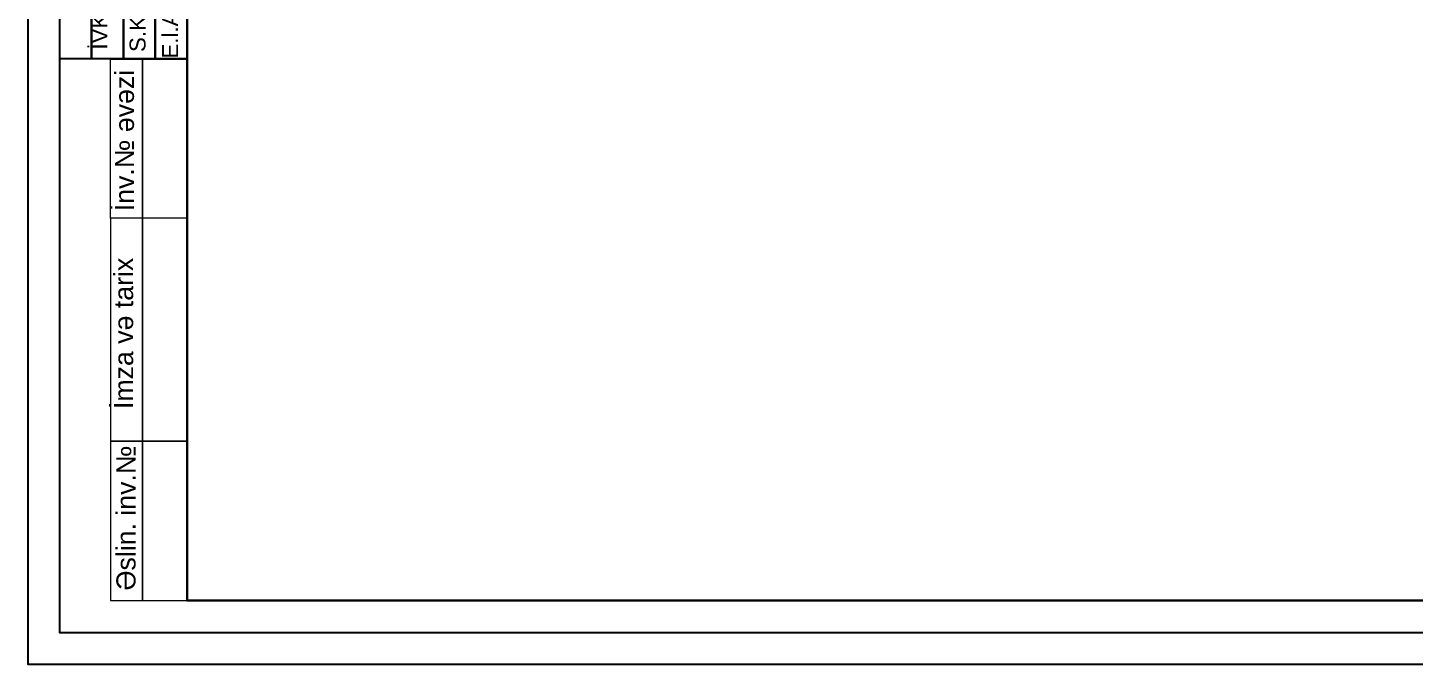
# Model space of a CAD drawing. Header units: metres. Extents: x -96840 to 456644, y -322681 to -32152.
# Drawn here: x 97547 to 119296, y -186941 to -176949 of the extents above; entities that cross this region are included whole.
import ezdxf

# ---------------------------------------------------------------- set-up
doc = ezdxf.new("R2010")
doc.units = ezdxf.units.M
doc.header["$LTSCALE"] = 0.5
doc.styles.get("Standard").update_dxf_attribs({"font": 'arial.ttf', "height": 1})

msp = doc.modelspace()

# ---------------------------------------------------------------- linework, layer by layer
at = {"color": 1}
msp.add_lwpolyline([(139546.526, -157240.844), (97546.526, -157240.844), (97546.526, -186940.844), (139546.526, -186940.844)], close=True, dxfattribs=at)
for points in [[(139046.526, -157740.844), (98046.526, -157740.844), (98046.526, -186440.844), (139046.526, -186440.844)], [(98546.526, -169933.087), (98046.526, -169933.087), (98046.526, -177433.087), (98546.526, -177433.087)], [(98546.526, -177433.087), (99046.526, -177433.087), (99046.526, -174933.087), (98546.526, -174933.087)], [(99046.526, -177433.087), (99546.526, -177433.087), (99546.526, -174933.087), (99046.526, -174933.087)], [(99546.526, -177433.087), (100046.526, -177433.087), (100046.526, -174933.087), (99546.526, -174933.087)]]:
    msp.add_lwpolyline(points, close=True)
at = {"lineweight": 30}
msp.add_lwpolyline([(138546.526, -158240.844), (100046.526, -158240.844), (100046.526, -185940.844), (120046.526, -185940.844), (138546.526, -185940.844), (138546.526, -180440.844)], close=True, dxfattribs=at)
at = {"lineweight": 15}
for points in [[(99346.526, -179940.844), (98846.526, -179940.844), (98846.526, -177440.844), (99346.526, -177440.844)], [(100046.526, -179940.844), (99346.526, -179940.844), (99346.526, -177440.844), (100046.526, -177440.844)], [(99346.526, -179940.844), (98846.526, -179940.844), (98846.526, -183440.844), (99346.526, -183440.844)], [(99346.526, -183440.844), (100046.526, -183440.844), (100046.526, -179940.844), (99346.526, -179940.844)], [(99346.526, -183440.844), (98846.526, -183440.844), (98846.526, -185940.844), (99346.526, -185940.844)], [(100046.526, -183440.844), (99346.526, -183440.844), (99346.526, -185940.844), (100046.526, -185940.844)]]:
    msp.add_lwpolyline(points, close=True, dxfattribs=at)

# ---------------------------------------------------------------- texts
at = {"color": 7, "lineweight": 25, "char_height": 250, "width": 2407.34295, "attachment_point": 1, "rotation": 90}
for s, insert in [('{\\fArial|b0|i0|c238|p34;İVK mühəndis}', (98546.526, -177292.145)), ('{\\fArial|b0|i0|c0|p34;S\\fArial|b0|i0|c238|p34;.\\fArial|b0|i0|c0|p34;K\\fArial|b0|i0|c238|p34; mühəndis}', (99144.026, -177330.174)), ('{\\fArial|b0|i0|c238|p34;E\\fArial|b0|i0|c0|p34;.\\fArial|b0|i0|c238|p34;l.\\fArial|b0|i0|c0|p34;A\\fArial|b0|i0|c238|p34; mühəndis}', (99654.601, -177433.087))]:
    msp.add_mtext(s, dxfattribs=dict(at, insert=insert))
at = {"color": 7, "lineweight": -3, "char_height": 300, "attachment_point": 1, "rotation": 90}
for s, insert, width in [('{\\fArial|b0|i0|c238|p34;İnv.№ əvəzi}', (98913.113, -179829.558), 4158.84365), ('{\\fArial|b0|i0|c238|p34;İmza və tarix}', (98900.332, -182934.43), 5529.18615), ('{\\fArial|b0|i0|c0|p34;Ə\\fArial|b0|i0|c238|p34;slin. inv.№}', (98937.327, -185784.497), 4835.15281)]:
    msp.add_mtext(s, dxfattribs=dict(at, insert=insert, width=width))

doc.saveas('drawing.dxf')
